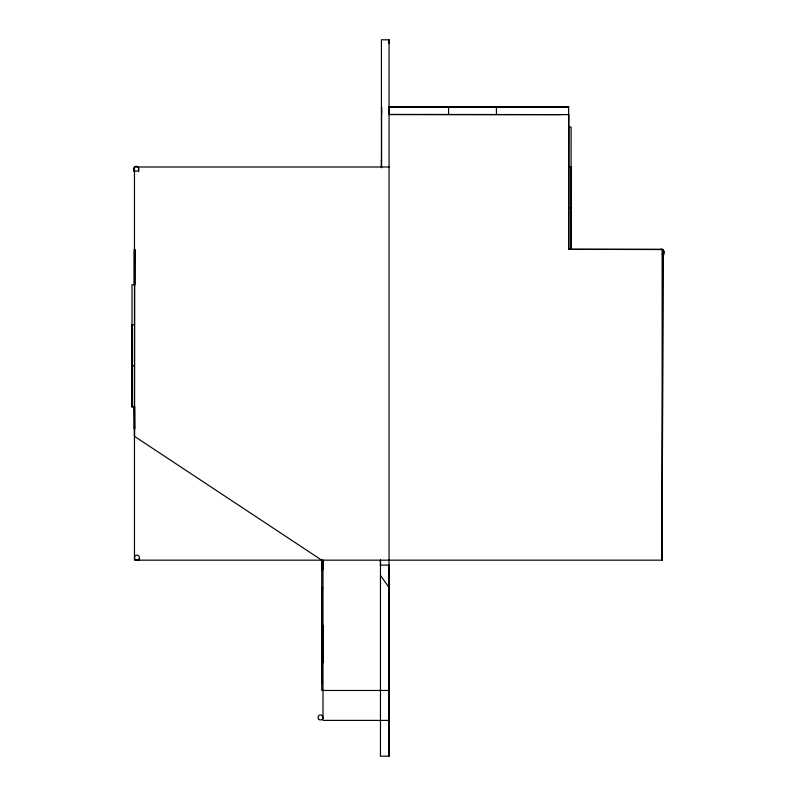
<?xml version="1.0" encoding="UTF-8"?>
<svg xmlns="http://www.w3.org/2000/svg" width="796" height="796" viewBox="0 0 796 796"><rect width="100%" height="100%" fill="white"/><g stroke="black" fill="none" stroke-linecap="round" stroke-linejoin="round"><path stroke-width="1.19" d="M134.514 406.995L132.017 406.995L132.017 284.779L134.514 284.779L134.474 249.297M389.065 167.001L134.474 167.001L134.474 560.165L662.362 560.165M389.065 690.46L321.733 690.46L321.733 560.165L134.474 436.327L134.703 249.297L134.564 285.187M321.733 682.978L321.733 587.906L322.987 587.906M321.733 560.165L321.733 569.667L322.987 569.667L322.987 560.165L322.987 720.39L389.065 720.39M380.458 575.339L380.458 560.165L380.458 565.12L389.065 565.12L389.065 756.2L380.458 756.2L380.458 575.339L389.065 587.607M381.423 167.001L381.423 39.8L389.065 39.8L389.065 114.614L568.851 114.614L568.623 249.297L662.968 249.546L662.133 560.165L662.133 249.297L568.623 249.297L568.623 106.674L389.065 106.674M568.623 249.297L568.623 127.081L571.11 127.081L571.11 249.297L571.11 166.981L568.623 166.981M662.133 560.165L662.968 249.546M389.065 107.152L568.623 107.152L389.065 106.923L389.065 756.2M568.623 208.144L571.11 208.144M134.514 324.678L132.017 324.678L132.017 406.995M132.017 365.832L134.514 365.832M134.385 406.537L134.703 428.855M134.474 436.327L134.703 406.557M321.733 625.318L322.987 625.318L322.987 662.72L321.733 662.72M389.065 114.405L561.14 114.614M381.582 114.634L381.582 106.923L381.582 167.727M134.424 406.637L134.474 428.855M381.413 159.618L381.413 167.558M663.983 251.705L663.983 254.64M496.435 114.534L496.435 106.674L389.065 106.923L568.623 107.152L448.566 106.674L448.566 114.614M389.065 39.8L389.065 43.491M139.459 557.608A2.497 2.497 0 0 1 135.718 559.767A2.497 2.497 0 0 1 135.718 555.449A2.497 2.497 0 0 1 139.459 557.608L139.459 560.543M138.733 168.772A2.497 2.497 0 0 1 134.992 170.931A2.497 2.497 0 0 1 134.992 166.613A2.497 2.497 0 0 1 138.733 168.772L138.733 171.707M134.703 249.297L134.703 285.207M134.226 249.297L134.226 284.779M134.226 406.537L134.226 428.855M133.748 168.772L133.748 171.319M388.737 716.211A2.497 2.497 0 0 1 388.737 718.698M660.242 249.546A2.497 2.497 0 0 1 663.794 250.75A2.497 2.497 0 0 1 662.133 254.113M661.804 555.986A2.497 2.497 0 0 1 661.804 558.474M319.246 719.614A2.497 2.497 0 0 0 322.987 717.455A2.497 2.497 0 0 0 319.246 715.296A2.497 2.497 0 0 0 319.246 719.614"/></g></svg>
